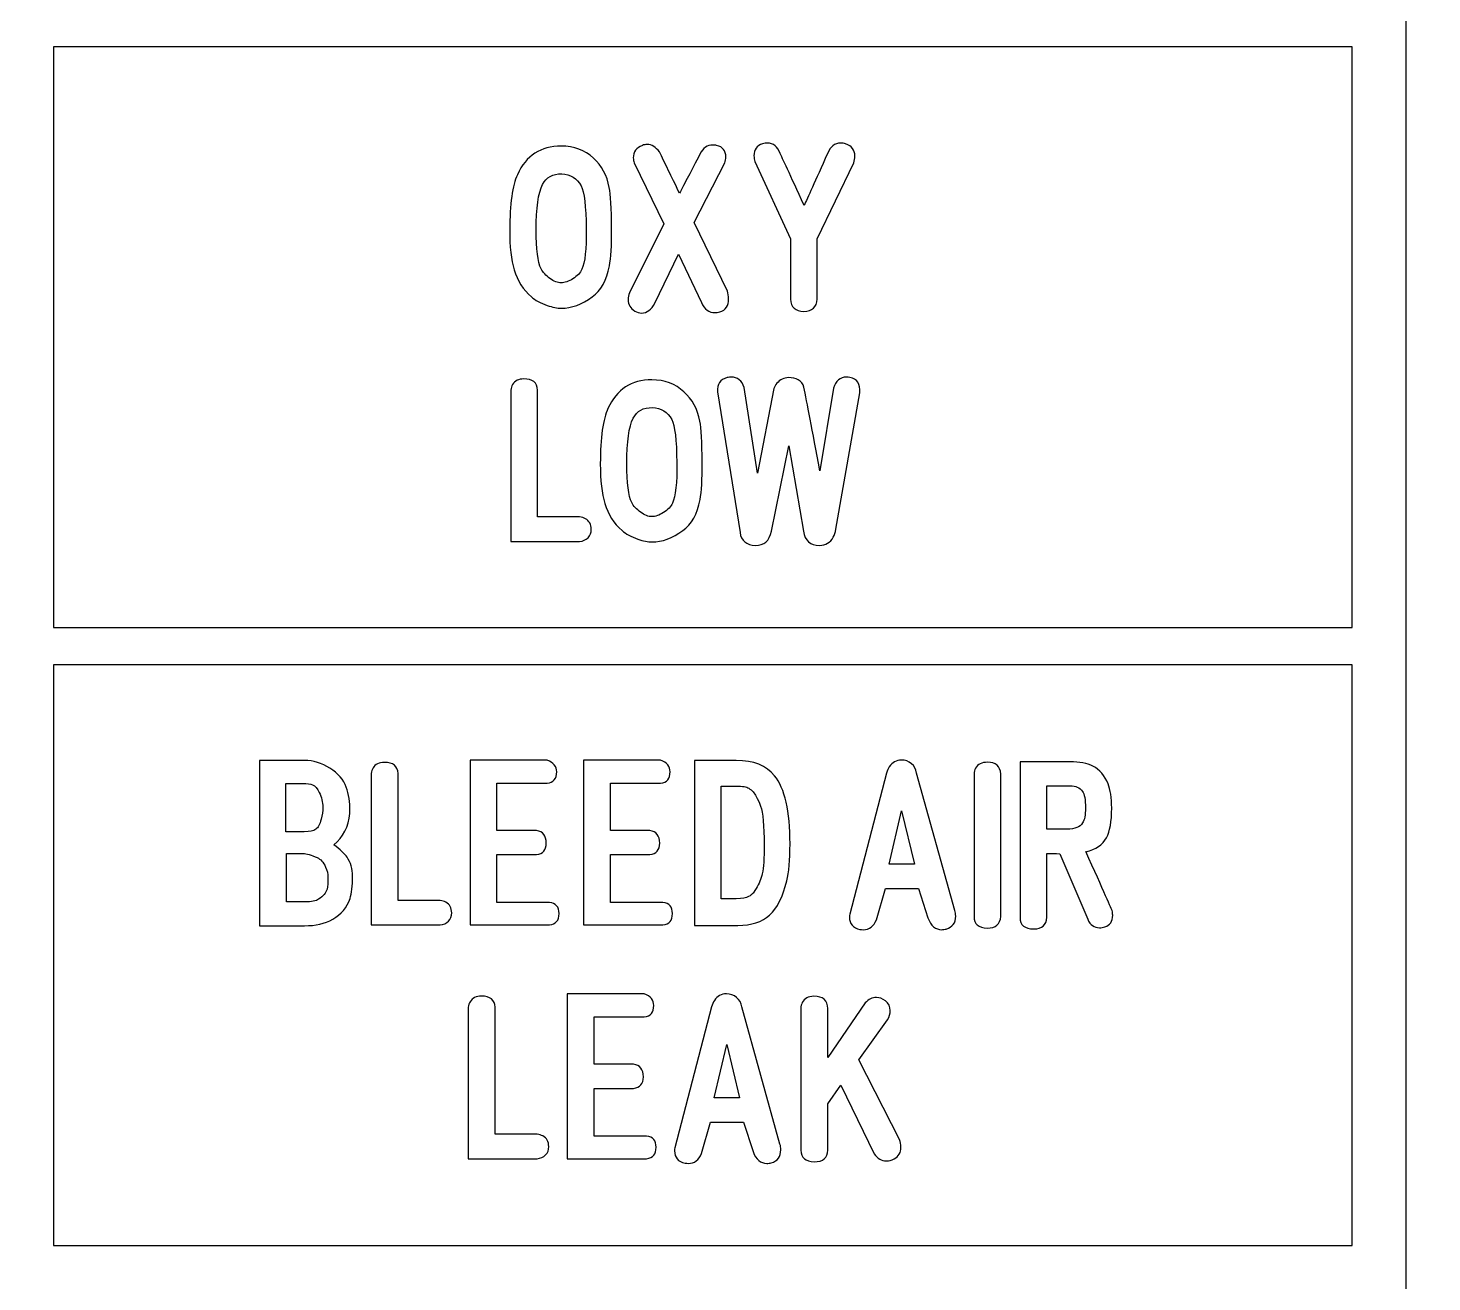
# Model space of a CAD drawing. Extents: x -224 to 225, y -79 to 79.
# Drawn here: x 177.49 to 203.49, y 33.92 to 57.14 of the extents above; entities that cross this region are included whole.
import ezdxf

# ---------------------------------------------------------------- set-up
doc = ezdxf.new("R2010")
doc.units = 0
doc.header["$MEASUREMENT"] = 0
doc.layers.add('PLAN_1', color=7, linetype='CONTINUOUS')

msp = doc.modelspace()

# ---------------------------------------------------------------- linework, layer by layer
at = {"layer": 'PLAN_1', "color": 250}
for points, knots in [([(223.9759, 78.3773), (223.9759, 78.3773), (80.9759, 78.3773), (80.9759, 78.3773), (80.9759, 78.3773), (80.4251, 78.3773), (79.9759, 77.9273), (79.9759, 77.3758), (79.9759, 77.3758), (79.9759, 77.3758), (79.9758, 71.3342), (79.9758, 71.3342), (79.9758, 71.3342), (79.9758, 70.7827), (80.4251, 70.3325), (80.9759, 70.3325), (80.9759, 70.3325), (80.9759, 70.3325), (84.7471, 70.3329), (84.7471, 70.3329), (84.7471, 70.3329), (84.7471, 70.3329), (84.7471, 70.3312), (84.7471, 70.3312), (84.7471, 70.3312), (84.7774, 70.3321), (84.8074, 70.3317), (84.8374, 70.3317), (84.8374, 70.3317), (88.2125, 70.3329), (90.9501, 67.5933), (90.9501, 64.2164), (90.9501, 64.2164), (90.9499, 60.8399), (88.2127, 58.101), (84.8374, 58.101), (84.8374, 58.101), (84.8072, 58.1014), (84.7774, 58.1018), (84.7474, 58.1024), (84.7474, 58.1024), (84.7474, 58.1024), (84.7471, 58.1014), (84.7471, 58.1014), (84.7471, 58.1014), (84.7471, 58.1014), (80.9759, 58.1014), (80.9759, 58.1014), (80.9759, 58.1014), (80.4251, 58.1014), (79.9759, 57.6514), (79.9759, 57.0999), (79.9759, 57.0999), (79.9759, 57.0999), (79.9758, -57.5), (79.9758, -57.5), (79.9758, -57.5), (79.9758, -58.0516), (80.4251, -58.5014), (80.9759, -58.5014), (80.9759, -58.5014), (80.9759, -58.5014), (84.7471, -58.5013), (84.7471, -58.5013), (84.7471, -58.5013), (84.7471, -58.5013), (84.7471, -58.502), (84.7471, -58.502), (84.7471, -58.502), (84.7774, -58.5013), (84.8074, -58.5014), (84.8374, -58.5014), (84.8374, -58.5014), (88.2125, -58.5013), (90.9501, -61.2399), (90.9501, -64.6167), (90.9501, -64.6167), (90.9499, -67.9901), (88.2177, -70.7272), (84.8467, -70.7321), (84.8467, -70.7321), (84.8397, -70.7321), (84.8338, -70.732), (84.8269, -70.7319), (84.8269, -70.7319), (84.8002, -70.7315), (84.7739, -70.7314), (84.7474, -70.7309), (84.7474, -70.7309), (84.7474, -70.7309), (84.7471, -70.7314), (84.7471, -70.7314), (84.7471, -70.7314), (84.7471, -70.7314), (80.9759, -70.7314), (80.9759, -70.7314), (80.9759, -70.7314), (80.4251, -70.7314), (79.9759, -71.181), (79.9759, -71.7325), (79.9759, -71.7325), (79.9759, -71.7325), (79.9758, -77.6209), (79.9758, -77.6209), (79.9758, -77.6209), (79.9758, -77.9033), (80.0791, -78.1466), (80.2822, -78.3424), (80.2822, -78.3424), (80.4854, -78.5379), (80.7318, -78.6325), (81.0136, -78.6218), (81.0136, -78.6218), (81.0136, -78.6218), (224.0136, -78.5346), (224.0136, -78.5346), (224.0136, -78.5346), (224.5508, -78.5142), (224.9758, -78.0725), (224.9758, -77.5342), (224.9758, -77.5342), (224.9758, -77.5342), (224.9758, -71.7378), (224.9758, -71.7378), (224.9758, -71.7378), (224.9758, -71.1866), (224.5266, -70.7368), (223.9758, -70.7368), (223.9758, -70.7368), (223.9758, -70.7368), (220.4778, -70.7365), (220.4778, -70.7365), (220.4778, -70.7365), (220.4778, -70.7365), (220.4778, -70.735), (220.4778, -70.735), (220.4778, -70.735), (220.4481, -70.7357), (220.4179, -70.7368), (220.3879, -70.7368), (220.3879, -70.7368), (217.0127, -70.7365), (214.2753, -67.9983), (214.2753, -64.6215), (214.2753, -64.6215), (214.2753, -61.2481), (217.0057, -58.5128), (220.3752, -58.506), (220.3752, -58.506), (220.381, -58.5058), (220.3857, -58.506), (220.3914, -58.5058), (220.3914, -58.5058), (220.4203, -58.5054), (220.4492, -58.5066), (220.4779, -58.5072), (220.4779, -58.5072), (220.4779, -58.5072), (220.4778, -58.505), (220.4778, -58.505), (220.4778, -58.505), (220.4778, -58.505), (223.9759, -58.505), (223.9759, -58.505), (223.9759, -58.505), (224.5267, -58.505), (224.9758, -58.0556), (224.9758, -57.5041), (224.9758, -57.5041), (224.9758, -57.5041), (224.9758, 57.096), (224.9758, 57.096), (224.9758, 57.096), (224.9758, 57.6478), (224.5266, 58.0971), (223.9758, 58.0971), (223.9758, 58.0971), (223.9758, 58.0971), (220.4778, 58.0973), (220.4778, 58.0973), (220.4778, 58.0973), (220.4778, 58.0973), (220.4778, 58.099), (220.4778, 58.099), (220.4778, 58.099), (220.4481, 58.0981), (220.4179, 58.0971), (220.3879, 58.0971), (220.3879, 58.0971), (217.0127, 58.0973), (214.2753, 60.8356), (214.2753, 64.2126), (214.2753, 64.2126), (214.2753, 67.5856), (217.0053, 70.3207), (220.3743, 70.3279), (220.3743, 70.3279), (220.3808, 70.3282), (220.386, 70.3279), (220.3923, 70.328), (220.3923, 70.328), (220.4209, 70.3288), (220.4495, 70.3274), (220.4779, 70.3268), (220.4779, 70.3268), (220.4779, 70.3268), (220.4778, 70.3291), (220.4778, 70.3291), (220.4778, 70.3291), (220.4778, 70.3291), (223.9759, 70.3291), (223.9759, 70.3291), (223.9759, 70.3291), (224.5267, 70.3291), (224.9758, 70.7785), (224.9758, 71.3299), (224.9758, 71.3299), (224.9758, 71.3299), (224.9758, 77.3759), (224.9758, 77.3759), (224.9758, 77.3759), (224.9758, 77.9276), (224.5265, 78.377), (223.9759, 78.3773)], [0, 0, 0, 0, 0.0175439, 0.0175439, 0.0175439, 0.0175439, 0.0350877, 0.0350877, 0.0350877, 0.0350877, 0.0526316, 0.0526316, 0.0526316, 0.0526316, 0.0701754, 0.0701754, 0.0701754, 0.0701754, 0.0877193, 0.0877193, 0.0877193, 0.0877193, 0.1052632, 0.1052632, 0.1052632, 0.1052632, 0.122807, 0.122807, 0.122807, 0.122807, 0.1403509, 0.1403509, 0.1403509, 0.1403509, 0.1578947, 0.1578947, 0.1578947, 0.1578947, 0.1754386, 0.1754386, 0.1754386, 0.1754386, 0.1929825, 0.1929825, 0.1929825, 0.1929825, 0.2105263, 0.2105263, 0.2105263, 0.2105263, 0.2280702, 0.2280702, 0.2280702, 0.2280702, 0.245614, 0.245614, 0.245614, 0.245614, 0.2631579, 0.2631579, 0.2631579, 0.2631579, 0.2807018, 0.2807018, 0.2807018, 0.2807018, 0.2982456, 0.2982456, 0.2982456, 0.2982456, 0.3157895, 0.3157895, 0.3157895, 0.3157895, 0.3333333, 0.3333333, 0.3333333, 0.3333333, 0.3508772, 0.3508772, 0.3508772, 0.3508772, 0.3684211, 0.3684211, 0.3684211, 0.3684211, 0.3859649, 0.3859649, 0.3859649, 0.3859649, 0.4035088, 0.4035088, 0.4035088, 0.4035088, 0.4210526, 0.4210526, 0.4210526, 0.4210526, 0.4385965, 0.4385965, 0.4385965, 0.4385965, 0.4561404, 0.4561404, 0.4561404, 0.4561404, 0.4736842, 0.4736842, 0.4736842, 0.4736842, 0.4912281, 0.4912281, 0.4912281, 0.4912281, 0.5087719, 0.5087719, 0.5087719, 0.5087719, 0.5263158, 0.5263158, 0.5263158, 0.5263158, 0.5438596, 0.5438596, 0.5438596, 0.5438596, 0.5614035, 0.5614035, 0.5614035, 0.5614035, 0.5789474, 0.5789474, 0.5789474, 0.5789474, 0.5964912, 0.5964912, 0.5964912, 0.5964912, 0.6140351, 0.6140351, 0.6140351, 0.6140351, 0.6315789, 0.6315789, 0.6315789, 0.6315789, 0.6491228, 0.6491228, 0.6491228, 0.6491228, 0.6666667, 0.6666667, 0.6666667, 0.6666667, 0.6842105, 0.6842105, 0.6842105, 0.6842105, 0.7017544, 0.7017544, 0.7017544, 0.7017544, 0.7192982, 0.7192982, 0.7192982, 0.7192982, 0.7368421, 0.7368421, 0.7368421, 0.7368421, 0.754386, 0.754386, 0.754386, 0.754386, 0.7719298, 0.7719298, 0.7719298, 0.7719298, 0.7894737, 0.7894737, 0.7894737, 0.7894737, 0.8070175, 0.8070175, 0.8070175, 0.8070175, 0.8245614, 0.8245614, 0.8245614, 0.8245614, 0.8421053, 0.8421053, 0.8421053, 0.8421053, 0.8596491, 0.8596491, 0.8596491, 0.8596491, 0.877193, 0.877193, 0.877193, 0.877193, 0.8947368, 0.8947368, 0.8947368, 0.8947368, 0.9122807, 0.9122807, 0.9122807, 0.9122807, 0.9298246, 0.9298246, 0.9298246, 0.9298246, 0.9473684, 0.9473684, 0.9473684, 0.9473684, 0.9649123, 0.9649123, 0.9649123, 0.9649123, 1, 1, 1, 1]), ([(101.9357, 69.1187), (101.9357, 69.1187), (203.0161, 69.1187), (203.0161, 69.1187), (203.0161, 69.1187), (203.0161, 69.1187), (203.0161, -69.3472), (203.0161, -69.3472), (203.0161, -69.3472), (203.0161, -69.3472), (101.9357, -69.3472), (101.9357, -69.3472), (101.9357, -69.3472), (101.9357, -69.3472), (101.9357, 69.1187), (101.9357, 69.1187)], [0, 0, 0, 0, 0.2, 0.2, 0.2, 0.2, 0.4, 0.4, 0.4, 0.4, 0.6, 0.6, 0.6, 0.6, 1, 1, 1, 1]), ([(177.956, 56.7942), (177.956, 56.7942), (202.015, 56.7942), (202.015, 56.7942), (202.015, 56.7942), (202.015, 56.7942), (202.015, 46.04), (202.015, 46.04), (202.015, 46.04), (202.015, 46.04), (177.956, 46.04), (177.956, 46.04), (177.956, 46.04), (177.956, 46.04), (177.956, 56.7942), (177.956, 56.7942)], [0, 0, 0, 0, 0.2, 0.2, 0.2, 0.2, 0.4, 0.4, 0.4, 0.4, 0.6, 0.6, 0.6, 0.6, 1, 1, 1, 1]), ([(177.956, 45.3488), (177.956, 45.3488), (202.015, 45.3488), (202.015, 45.3488), (202.015, 45.3488), (202.015, 45.3488), (202.015, 34.5946), (202.015, 34.5946), (202.015, 34.5946), (202.015, 34.5946), (177.956, 34.5946), (177.956, 34.5946), (177.956, 34.5946), (177.956, 34.5946), (177.956, 45.3488), (177.956, 45.3488)], [0, 0, 0, 0, 0.2, 0.2, 0.2, 0.2, 0.4, 0.4, 0.4, 0.4, 0.6, 0.6, 0.6, 0.6, 1, 1, 1, 1])]:
    msp.add_open_spline(points, degree=3, knots=knots, dxfattribs=at)
at = {"layer": 'PLAN_1', "color": 7}
for points, knots in [([(187.9367, 52.1623), (187.7434, 52.0219), (187.5519, 51.9518), (187.3631, 51.9518), (187.3631, 51.9518), (187.2888, 51.9519), (187.2023, 51.9689), (187.1044, 52.0039), (187.1044, 52.0039), (186.9774, 52.0486), (186.8794, 52.1012), (186.8101, 52.1622), (186.8101, 52.1622), (186.6575, 52.2939), (186.5507, 52.4616), (186.4897, 52.665), (186.4897, 52.665), (186.4339, 52.8478), (186.4064, 53.0923), (186.4077, 53.3993), (186.4077, 53.3993), (186.4103, 53.887), (186.4573, 54.2288), (186.5494, 54.4252), (186.5494, 54.4252), (186.7129, 54.7782), (186.9836, 54.9542), (187.3612, 54.9542), (187.3612, 54.9542), (187.5983, 54.9544), (187.7973, 54.8805), (187.9575, 54.7324), (187.9575, 54.7324), (188.1115, 54.5911), (188.2099, 54.4094), (188.2531, 54.1888), (188.2531, 54.1888), (188.278, 54.0612), (188.2919, 53.8048), (188.2944, 53.4215), (188.2944, 53.4215), (188.297, 53.1109), (188.2836, 52.8825), (188.255, 52.7356), (188.255, 52.7356), (188.2055, 52.4712), (188.0992, 52.2805), (187.9367, 52.1623)], [0, 0, 0, 0, 0.0769231, 0.0769231, 0.0769231, 0.0769231, 0.1538462, 0.1538462, 0.1538462, 0.1538462, 0.2307692, 0.2307692, 0.2307692, 0.2307692, 0.3076923, 0.3076923, 0.3076923, 0.3076923, 0.3846154, 0.3846154, 0.3846154, 0.3846154, 0.4615385, 0.4615385, 0.4615385, 0.4615385, 0.5384615, 0.5384615, 0.5384615, 0.5384615, 0.6153846, 0.6153846, 0.6153846, 0.6153846, 0.6923077, 0.6923077, 0.6923077, 0.6923077, 0.7692308, 0.7692308, 0.7692308, 0.7692308, 0.8461538, 0.8461538, 0.8461538, 0.8461538, 1, 1, 1, 1]), ([(189.9581, 52.0562), (189.9581, 52.0562), (189.5372, 52.9544), (189.5372, 52.9544), (189.5372, 52.9544), (189.5372, 52.9544), (189.0961, 52.0435), (189.0961, 52.0435), (189.0961, 52.0435), (189.0306, 51.9233), (188.9491, 51.8629), (188.8519, 51.8629), (188.8519, 51.8629), (188.8114, 51.8629), (188.7692, 51.8756), (188.7254, 51.9003), (188.7254, 51.9003), (188.6421, 51.9487), (188.6008, 52.0179), (188.6008, 52.1083), (188.6008, 52.1083), (188.6008, 52.1533), (188.6103, 52.196), (188.6288, 52.2366), (188.6288, 52.2366), (188.6288, 52.2366), (189.2658, 53.5169), (189.2658, 53.5169), (189.2658, 53.5169), (189.2658, 53.5169), (188.7121, 54.6446), (188.7121, 54.6446), (188.7121, 54.6446), (188.7026, 54.6733), (188.6974, 54.7044), (188.6974, 54.738), (188.6974, 54.738), (188.6975, 54.8461), (188.7533, 54.9223), (188.8652, 54.9676), (188.8652, 54.9676), (188.8951, 54.9786), (188.9243, 54.984), (188.953, 54.984), (188.953, 54.984), (189.0396, 54.984), (189.1157, 54.9382), (189.1799, 54.8461), (189.1799, 54.8461), (189.2773, 54.6534), (189.4011, 54.3992), (189.553, 54.0827), (189.553, 54.0827), (189.6458, 54.2588), (189.7723, 54.5002), (189.9325, 54.8067), (189.9325, 54.8067), (189.9859, 54.9187), (190.066, 54.9745), (190.1728, 54.9745), (190.1728, 54.9745), (190.1953, 54.9745), (190.218, 54.9719), (190.2415, 54.9669), (190.2415, 54.9669), (190.3546, 54.9411), (190.4112, 54.8697), (190.4112, 54.7526), (190.4112, 54.7526), (190.4114, 54.7172), (190.4055, 54.6809), (190.394, 54.6446), (190.394, 54.6446), (190.394, 54.6446), (189.8246, 53.5367), (189.8246, 53.5367), (189.8246, 53.5367), (189.8246, 53.5367), (190.4393, 52.2705), (190.4393, 52.2705), (190.4393, 52.2705), (190.4552, 52.2221), (190.4633, 52.1731), (190.4633, 52.1235), (190.4633, 52.1235), (190.4634, 51.9989), (190.4093, 51.9195), (190.3012, 51.8845), (190.3012, 51.8845), (190.2689, 51.8749), (190.2377, 51.8699), (190.2078, 51.8699), (190.2078, 51.8699), (190.0986, 51.8701), (190.0152, 51.9322), (189.9581, 52.0562)], [0, 0, 0, 0, 0.04, 0.04, 0.04, 0.04, 0.08, 0.08, 0.08, 0.08, 0.12, 0.12, 0.12, 0.12, 0.16, 0.16, 0.16, 0.16, 0.2, 0.2, 0.2, 0.2, 0.24, 0.24, 0.24, 0.24, 0.28, 0.28, 0.28, 0.28, 0.32, 0.32, 0.32, 0.32, 0.36, 0.36, 0.36, 0.36, 0.4, 0.4, 0.4, 0.4, 0.44, 0.44, 0.44, 0.44, 0.48, 0.48, 0.48, 0.48, 0.52, 0.52, 0.52, 0.52, 0.56, 0.56, 0.56, 0.56, 0.6, 0.6, 0.6, 0.6, 0.64, 0.64, 0.64, 0.64, 0.68, 0.68, 0.68, 0.68, 0.72, 0.72, 0.72, 0.72, 0.76, 0.76, 0.76, 0.76, 0.8, 0.8, 0.8, 0.8, 0.84, 0.84, 0.84, 0.84, 0.88, 0.88, 0.88, 0.88, 0.92, 0.92, 0.92, 0.92, 1, 1, 1, 1]), ([(192.104, 53.2373), (192.104, 53.2373), (192.104, 52.1211), (192.104, 52.1211), (192.104, 52.1211), (192.0913, 51.9699), (192.01, 51.8939), (191.858, 51.8939), (191.858, 51.8939), (191.7004, 51.8955), (191.6171, 51.9709), (191.6069, 52.121), (191.6069, 52.121), (191.6069, 52.121), (191.607, 53.2373), (191.607, 53.2373), (191.607, 53.2373), (191.607, 53.2373), (190.9491, 54.6676), (190.9491, 54.6676), (190.9491, 54.6676), (190.9382, 54.702), (190.9325, 54.7373), (190.9325, 54.7736), (190.9325, 54.7736), (190.9327, 54.888), (190.9852, 54.9617), (191.0908, 54.9955), (191.0908, 54.9955), (191.1226, 55.0052), (191.1531, 55.0101), (191.1817, 55.0101), (191.1817, 55.0101), (191.2924, 55.0102), (191.3711, 54.9459), (191.4181, 54.8182), (191.4181, 54.8182), (191.4494, 54.7482), (191.598, 54.4284), (191.8644, 53.8569), (191.8644, 53.8569), (191.9205, 53.983), (192.064, 54.3025), (192.296, 54.8182), (192.296, 54.8182), (192.3469, 54.9459), (192.4282, 55.0101), (192.5401, 55.0101), (192.5401, 55.0101), (192.5688, 55.0102), (192.5992, 55.0051), (192.631, 54.9955), (192.631, 54.9955), (192.7444, 54.9606), (192.8007, 54.8842), (192.8007, 54.7659), (192.8007, 54.7659), (192.8008, 54.7256), (192.7937, 54.6853), (192.7798, 54.6465), (192.7798, 54.6465), (192.7798, 54.6465), (192.104, 53.2373), (192.104, 53.2373)], [0, 0, 0, 0, 0.0588235, 0.0588235, 0.0588235, 0.0588235, 0.1176471, 0.1176471, 0.1176471, 0.1176471, 0.1764706, 0.1764706, 0.1764706, 0.1764706, 0.2352941, 0.2352941, 0.2352941, 0.2352941, 0.2941176, 0.2941176, 0.2941176, 0.2941176, 0.3529412, 0.3529412, 0.3529412, 0.3529412, 0.4117647, 0.4117647, 0.4117647, 0.4117647, 0.4705882, 0.4705882, 0.4705882, 0.4705882, 0.5294118, 0.5294118, 0.5294118, 0.5294118, 0.5882353, 0.5882353, 0.5882353, 0.5882353, 0.6470588, 0.6470588, 0.6470588, 0.6470588, 0.7058824, 0.7058824, 0.7058824, 0.7058824, 0.7647059, 0.7647059, 0.7647059, 0.7647059, 0.8235294, 0.8235294, 0.8235294, 0.8235294, 0.8823529, 0.8823529, 0.8823529, 0.8823529, 1, 1, 1, 1]), ([(187.7301, 54.2182), (187.6545, 54.3611), (187.5348, 54.4349), (187.3707, 54.4398), (187.3707, 54.4398), (187.2042, 54.4452), (187.086, 54.3788), (187.0154, 54.2421), (187.0154, 54.2421), (186.9373, 54.0897), (186.8978, 53.8086), (186.8978, 53.3987), (186.8978, 53.3987), (186.8978, 53.0459), (186.9289, 52.8062), (186.9906, 52.6797), (186.9906, 52.6797), (187.023, 52.617), (187.0771, 52.5577), (187.1521, 52.5029), (187.1521, 52.5029), (187.2272, 52.4484), (187.2964, 52.421), (187.3593, 52.421), (187.3593, 52.421), (187.4269, 52.421), (187.4998, 52.4464), (187.5793, 52.4972), (187.5793, 52.4972), (187.6588, 52.548), (187.714, 52.6066), (187.7452, 52.6726), (187.7452, 52.6726), (187.8031, 52.7955), (187.8297, 53.0452), (187.8246, 53.4229), (187.8246, 53.4229), (187.8204, 53.8418), (187.7884, 54.1067), (187.7301, 54.2182)], [0, 0, 0, 0, 0.0909091, 0.0909091, 0.0909091, 0.0909091, 0.1818182, 0.1818182, 0.1818182, 0.1818182, 0.2727273, 0.2727273, 0.2727273, 0.2727273, 0.3636364, 0.3636364, 0.3636364, 0.3636364, 0.4545455, 0.4545455, 0.4545455, 0.4545455, 0.5454545, 0.5454545, 0.5454545, 0.5454545, 0.6363636, 0.6363636, 0.6363636, 0.6363636, 0.7272727, 0.7272727, 0.7272727, 0.7272727, 0.8181818, 0.8181818, 0.8181818, 0.8181818, 1, 1, 1, 1]), ([(186.4277, 47.6331), (186.4277, 47.6331), (186.4277, 50.4376), (186.4277, 50.4376), (186.4277, 50.4376), (186.4329, 50.4772), (186.4436, 50.5114), (186.4614, 50.5401), (186.4614, 50.5401), (186.5021, 50.6081), (186.572, 50.6424), (186.6699, 50.6424), (186.6699, 50.6424), (186.8327, 50.6437), (186.9171, 50.5757), (186.9248, 50.4376), (186.9248, 50.4376), (186.9248, 50.4376), (186.9248, 48.0859), (186.9248, 48.0859), (186.9248, 48.0859), (186.9248, 48.0859), (187.7037, 48.0859), (187.7037, 48.0859), (187.7037, 48.0859), (187.7444, 48.0807), (187.7798, 48.0704), (187.8096, 48.0539), (187.8096, 48.0539), (187.8803, 48.0146), (187.9164, 47.9483), (187.9177, 47.8569), (187.9177, 47.8569), (187.9204, 47.7946), (187.9005, 47.7431), (187.8586, 47.7029), (187.8586, 47.7029), (187.8174, 47.6626), (187.7658, 47.6394), (187.7035, 47.6331), (187.7035, 47.6331), (187.7035, 47.6331), (186.4277, 47.6331), (186.4277, 47.6331)], [0, 0, 0, 0, 0.0833333, 0.0833333, 0.0833333, 0.0833333, 0.1666667, 0.1666667, 0.1666667, 0.1666667, 0.25, 0.25, 0.25, 0.25, 0.3333333, 0.3333333, 0.3333333, 0.3333333, 0.4166667, 0.4166667, 0.4166667, 0.4166667, 0.5, 0.5, 0.5, 0.5, 0.5833333, 0.5833333, 0.5833333, 0.5833333, 0.6666667, 0.6666667, 0.6666667, 0.6666667, 0.75, 0.75, 0.75, 0.75, 0.8333333, 0.8333333, 0.8333333, 0.8333333, 1, 1, 1, 1]), ([(189.615, 47.8339), (189.422, 47.6935), (189.2304, 47.6235), (189.0416, 47.6235), (189.0416, 47.6235), (188.9673, 47.6236), (188.8808, 47.6406), (188.7829, 47.6756), (188.7829, 47.6756), (188.656, 47.7202), (188.5579, 47.7729), (188.4886, 47.8339), (188.4886, 47.8339), (188.3361, 47.9656), (188.2292, 48.1333), (188.1682, 48.3367), (188.1682, 48.3367), (188.1125, 48.5193), (188.0849, 48.764), (188.0862, 49.0709), (188.0862, 49.0709), (188.0889, 49.5587), (188.1358, 49.9005), (188.2279, 50.0969), (188.2279, 50.0969), (188.3915, 50.4497), (188.6621, 50.6259), (189.0397, 50.6259), (189.0397, 50.6259), (189.2769, 50.6261), (189.4758, 50.5522), (189.636, 50.4041), (189.636, 50.4041), (189.7899, 50.2628), (189.8884, 50.0811), (189.9316, 49.8605), (189.9316, 49.8605), (189.9565, 49.7329), (189.9704, 49.4765), (189.9729, 49.0932), (189.9729, 49.0932), (189.9754, 48.7826), (189.9621, 48.5542), (189.9335, 48.4073), (189.9335, 48.4073), (189.8839, 48.143), (189.7777, 47.9521), (189.615, 47.8339)], [0, 0, 0, 0, 0.0769231, 0.0769231, 0.0769231, 0.0769231, 0.1538462, 0.1538462, 0.1538462, 0.1538462, 0.2307692, 0.2307692, 0.2307692, 0.2307692, 0.3076923, 0.3076923, 0.3076923, 0.3076923, 0.3846154, 0.3846154, 0.3846154, 0.3846154, 0.4615385, 0.4615385, 0.4615385, 0.4615385, 0.5384615, 0.5384615, 0.5384615, 0.5384615, 0.6153846, 0.6153846, 0.6153846, 0.6153846, 0.6923077, 0.6923077, 0.6923077, 0.6923077, 0.7692308, 0.7692308, 0.7692308, 0.7692308, 0.8461538, 0.8461538, 0.8461538, 0.8461538, 1, 1, 1, 1]), ([(192.4509, 47.8587), (192.4426, 47.8017), (192.426, 47.7525), (192.4025, 47.7112), (192.4025, 47.7112), (192.3479, 47.6121), (192.2626, 47.5618), (192.1463, 47.5606), (192.1463, 47.5606), (191.9741, 47.5582), (191.8748, 47.6465), (191.8488, 47.825), (191.8488, 47.825), (191.8488, 47.825), (191.5774, 49.4049), (191.5774, 49.4049), (191.5774, 49.4049), (191.5774, 49.4049), (191.2589, 47.8253), (191.2589, 47.8253), (191.2589, 47.8253), (191.2164, 47.6427), (191.1171, 47.5543), (190.9607, 47.5606), (190.9607, 47.5606), (190.7924, 47.5671), (190.6963, 47.6465), (190.674, 47.7989), (190.674, 47.7989), (190.674, 47.7989), (190.2552, 50.4042), (190.2552, 50.4042), (190.2552, 50.4042), (190.2439, 50.5485), (190.3047, 50.636), (190.4382, 50.6666), (190.4382, 50.6666), (190.4643, 50.6731), (190.4891, 50.6761), (190.5126, 50.6761), (190.5126, 50.6761), (190.6302, 50.6763), (190.7084, 50.6126), (190.7484, 50.4847), (190.7484, 50.4847), (190.7484, 50.4847), (190.9983, 48.8945), (190.9983, 48.8945), (190.9983, 48.8945), (190.9983, 48.8945), (191.2984, 50.4639), (191.2984, 50.4639), (191.2984, 50.4639), (191.3131, 50.502), (191.332, 50.5349), (191.3561, 50.5622), (191.3561, 50.5622), (191.4129, 50.6291), (191.4871, 50.6641), (191.5773, 50.6666), (191.5773, 50.6666), (191.6423, 50.6691), (191.6994, 50.6557), (191.7509, 50.6272), (191.7509, 50.6272), (191.8102, 50.5954), (191.8456, 50.5489), (191.857, 50.4899), (191.857, 50.4899), (191.9118, 50.2179), (192.0102, 49.7009), (192.1533, 48.94), (192.1533, 48.94), (192.1533, 48.94), (192.4076, 50.4714), (192.4076, 50.4714), (192.4076, 50.4714), (192.4452, 50.6081), (192.5252, 50.6761), (192.6478, 50.6761), (192.6478, 50.6761), (192.6682, 50.6763), (192.6885, 50.6741), (192.7095, 50.6703), (192.7095, 50.6703), (192.8436, 50.6471), (192.9047, 50.5515), (192.8919, 50.3855), (192.8919, 50.3855), (192.8919, 50.3855), (192.4509, 47.8587), (192.4509, 47.8587)], [0, 0, 0, 0, 0.0416667, 0.0416667, 0.0416667, 0.0416667, 0.0833333, 0.0833333, 0.0833333, 0.0833333, 0.125, 0.125, 0.125, 0.125, 0.1666667, 0.1666667, 0.1666667, 0.1666667, 0.2083333, 0.2083333, 0.2083333, 0.2083333, 0.25, 0.25, 0.25, 0.25, 0.2916667, 0.2916667, 0.2916667, 0.2916667, 0.3333333, 0.3333333, 0.3333333, 0.3333333, 0.375, 0.375, 0.375, 0.375, 0.4166667, 0.4166667, 0.4166667, 0.4166667, 0.4583333, 0.4583333, 0.4583333, 0.4583333, 0.5, 0.5, 0.5, 0.5, 0.5416667, 0.5416667, 0.5416667, 0.5416667, 0.5833333, 0.5833333, 0.5833333, 0.5833333, 0.625, 0.625, 0.625, 0.625, 0.6666667, 0.6666667, 0.6666667, 0.6666667, 0.7083333, 0.7083333, 0.7083333, 0.7083333, 0.75, 0.75, 0.75, 0.75, 0.7916667, 0.7916667, 0.7916667, 0.7916667, 0.8333333, 0.8333333, 0.8333333, 0.8333333, 0.875, 0.875, 0.875, 0.875, 0.9166667, 0.9166667, 0.9166667, 0.9166667, 1, 1, 1, 1]), ([(189.4085, 49.8899), (189.3329, 50.0328), (189.2133, 50.1066), (189.0492, 50.1115), (189.0492, 50.1115), (188.8828, 50.1169), (188.7645, 50.0505), (188.6939, 49.9138), (188.6939, 49.9138), (188.6157, 49.7614), (188.5763, 49.4803), (188.5763, 49.0703), (188.5763, 49.0703), (188.5764, 48.7176), (188.6074, 48.4779), (188.6691, 48.3514), (188.6691, 48.3514), (188.7016, 48.2887), (188.7556, 48.2294), (188.8306, 48.1746), (188.8306, 48.1746), (188.9056, 48.1201), (188.9749, 48.0927), (189.0378, 48.0927), (189.0378, 48.0927), (189.1052, 48.0928), (189.1783, 48.1181), (189.2578, 48.169), (189.2578, 48.169), (189.3372, 48.2198), (189.3925, 48.2783), (189.4237, 48.3443), (189.4237, 48.3443), (189.4817, 48.4672), (189.5082, 48.7169), (189.5031, 49.0945), (189.5031, 49.0945), (189.4988, 49.5135), (189.4669, 49.7784), (189.4085, 49.8899)], [0, 0, 0, 0, 0.0909091, 0.0909091, 0.0909091, 0.0909091, 0.1818182, 0.1818182, 0.1818182, 0.1818182, 0.2727273, 0.2727273, 0.2727273, 0.2727273, 0.3636364, 0.3636364, 0.3636364, 0.3636364, 0.4545455, 0.4545455, 0.4545455, 0.4545455, 0.5454545, 0.5454545, 0.5454545, 0.5454545, 0.6363636, 0.6363636, 0.6363636, 0.6363636, 0.7272727, 0.7272727, 0.7272727, 0.7272727, 0.8181818, 0.8181818, 0.8181818, 0.8181818, 1, 1, 1, 1]), ([(183.45, 41.0211), (183.394, 40.8545), (183.2878, 40.7273), (183.1314, 40.6389), (183.1314, 40.6389), (182.986, 40.5568), (182.8104, 40.5163), (182.6044, 40.5163), (182.6044, 40.5163), (182.6044, 40.5163), (181.7738, 40.5164), (181.7738, 40.5164), (181.7738, 40.5164), (181.7738, 40.5164), (181.7738, 43.5765), (181.7738, 43.5765), (181.7738, 43.5765), (181.7738, 43.5765), (182.6044, 43.5765), (182.6044, 43.5765), (182.6044, 43.5765), (182.7697, 43.5765), (182.9274, 43.5287), (183.078, 43.4339), (183.078, 43.4339), (183.2293, 43.3387), (183.3291, 43.2224), (183.3793, 43.0843), (183.3793, 43.0843), (183.4252, 42.9529), (183.448, 42.8065), (183.448, 42.6451), (183.448, 42.6451), (183.4482, 42.6268), (183.4474, 42.6101), (183.4461, 42.5967), (183.4461, 42.5967), (183.4226, 42.3483), (183.3234, 42.155), (183.148, 42.0177), (183.148, 42.0177), (183.2676, 41.9258), (183.3495, 41.848), (183.394, 41.7844), (183.394, 41.7844), (183.4635, 41.6877), (183.4982, 41.5696), (183.4982, 41.4309), (183.4982, 41.4309), (183.4982, 41.2518), (183.4823, 41.115), (183.45, 41.0211)], [0, 0, 0, 0, 0.0714286, 0.0714286, 0.0714286, 0.0714286, 0.1428571, 0.1428571, 0.1428571, 0.1428571, 0.2142857, 0.2142857, 0.2142857, 0.2142857, 0.2857143, 0.2857143, 0.2857143, 0.2857143, 0.3571429, 0.3571429, 0.3571429, 0.3571429, 0.4285714, 0.4285714, 0.4285714, 0.4285714, 0.5, 0.5, 0.5, 0.5, 0.5714286, 0.5714286, 0.5714286, 0.5714286, 0.6428571, 0.6428571, 0.6428571, 0.6428571, 0.7142857, 0.7142857, 0.7142857, 0.7142857, 0.7857143, 0.7857143, 0.7857143, 0.7857143, 0.8571429, 0.8571429, 0.8571429, 0.8571429, 1, 1, 1, 1]), ([(183.8429, 40.5314), (183.8429, 40.5314), (183.8429, 43.3363), (183.8429, 43.3363), (183.8429, 43.3363), (183.848, 43.3756), (183.8587, 43.4099), (183.8765, 43.4385), (183.8765, 43.4385), (183.9171, 43.5064), (183.9871, 43.5407), (184.085, 43.5407), (184.085, 43.5407), (184.2477, 43.5421), (184.3322, 43.4741), (184.3399, 43.3361), (184.3399, 43.3361), (184.3399, 43.3361), (184.34, 40.9842), (184.34, 40.9842), (184.34, 40.9842), (184.34, 40.9842), (185.1186, 40.9842), (185.1186, 40.9842), (185.1186, 40.9842), (185.1593, 40.979), (185.1949, 40.9688), (185.2247, 40.9523), (185.2247, 40.9523), (185.2954, 40.9129), (185.3315, 40.8467), (185.3328, 40.7552), (185.3328, 40.7552), (185.3355, 40.693), (185.3156, 40.6415), (185.2737, 40.6014), (185.2737, 40.6014), (185.2325, 40.5609), (185.1809, 40.5379), (185.1186, 40.5314), (185.1186, 40.5314), (185.1186, 40.5314), (183.8429, 40.5314), (183.8429, 40.5314)], [0, 0, 0, 0, 0.0833333, 0.0833333, 0.0833333, 0.0833333, 0.1666667, 0.1666667, 0.1666667, 0.1666667, 0.25, 0.25, 0.25, 0.25, 0.3333333, 0.3333333, 0.3333333, 0.3333333, 0.4166667, 0.4166667, 0.4166667, 0.4166667, 0.5, 0.5, 0.5, 0.5, 0.5833333, 0.5833333, 0.5833333, 0.5833333, 0.6666667, 0.6666667, 0.6666667, 0.6666667, 0.75, 0.75, 0.75, 0.75, 0.8333333, 0.8333333, 0.8333333, 0.8333333, 1, 1, 1, 1]), ([(185.6749, 40.5314), (185.6749, 40.5314), (185.6749, 43.5841), (185.6749, 43.5841), (185.6749, 43.5841), (185.6749, 43.5841), (187.1014, 43.5841), (187.1014, 43.5841), (187.1014, 43.5841), (187.2195, 43.5396), (187.278, 43.467), (187.278, 43.3678), (187.278, 43.3678), (187.278, 43.2414), (187.2195, 43.1701), (187.1013, 43.1555), (187.1013, 43.1555), (187.1013, 43.1555), (186.1719, 43.1556), (186.1719, 43.1556), (186.1719, 43.1556), (186.1719, 43.1556), (186.1719, 42.2804), (186.1719, 42.2804), (186.1719, 42.2804), (186.1719, 42.2804), (186.9044, 42.2804), (186.9044, 42.2804), (186.9044, 42.2804), (187.0244, 42.263), (187.0848, 42.1848), (187.0848, 42.0457), (187.0848, 42.0457), (187.085, 41.918), (187.0244, 41.8467), (186.9042, 41.8334), (186.9042, 41.8334), (186.9042, 41.8334), (186.1719, 41.8335), (186.1719, 41.8335), (186.1719, 41.8335), (186.1719, 41.8335), (186.1719, 40.9487), (186.1719, 40.9487), (186.1719, 40.9487), (186.1719, 40.9487), (187.1441, 40.9487), (187.1441, 40.9487), (187.1441, 40.9487), (187.2622, 40.9371), (187.3212, 40.8683), (187.3212, 40.7419), (187.3212, 40.7419), (187.3213, 40.6143), (187.2621, 40.5441), (187.1445, 40.5314), (187.1445, 40.5314), (187.1445, 40.5314), (185.6749, 40.5314), (185.6749, 40.5314)], [0, 0, 0, 0, 0.0625, 0.0625, 0.0625, 0.0625, 0.125, 0.125, 0.125, 0.125, 0.1875, 0.1875, 0.1875, 0.1875, 0.25, 0.25, 0.25, 0.25, 0.3125, 0.3125, 0.3125, 0.3125, 0.375, 0.375, 0.375, 0.375, 0.4375, 0.4375, 0.4375, 0.4375, 0.5, 0.5, 0.5, 0.5, 0.5625, 0.5625, 0.5625, 0.5625, 0.625, 0.625, 0.625, 0.625, 0.6875, 0.6875, 0.6875, 0.6875, 0.75, 0.75, 0.75, 0.75, 0.8125, 0.8125, 0.8125, 0.8125, 0.875, 0.875, 0.875, 0.875, 1, 1, 1, 1]), ([(187.7757, 40.5314), (187.7757, 40.5314), (187.7757, 43.5841), (187.7757, 43.5841), (187.7757, 43.5841), (187.7757, 43.5841), (189.2023, 43.5841), (189.2023, 43.5841), (189.2023, 43.5841), (189.3206, 43.5396), (189.3789, 43.467), (189.3789, 43.3678), (189.3789, 43.3678), (189.3789, 43.2414), (189.3204, 43.1701), (189.2022, 43.1555), (189.2022, 43.1555), (189.2022, 43.1555), (188.273, 43.1556), (188.273, 43.1556), (188.273, 43.1556), (188.273, 43.1556), (188.273, 42.2804), (188.273, 42.2804), (188.273, 42.2804), (188.273, 42.2804), (189.0052, 42.2804), (189.0052, 42.2804), (189.0052, 42.2804), (189.1253, 42.263), (189.1857, 42.1848), (189.1857, 42.0457), (189.1857, 42.0457), (189.1858, 41.918), (189.1253, 41.8467), (189.0051, 41.8334), (189.0051, 41.8334), (189.0051, 41.8334), (188.273, 41.8335), (188.273, 41.8335), (188.273, 41.8335), (188.273, 41.8335), (188.273, 40.9487), (188.273, 40.9487), (188.273, 40.9487), (188.273, 40.9487), (189.2449, 40.9487), (189.2449, 40.9487), (189.2449, 40.9487), (189.363, 40.9371), (189.4221, 40.8683), (189.4221, 40.7419), (189.4221, 40.7419), (189.4222, 40.6143), (189.363, 40.5441), (189.2454, 40.5314), (189.2454, 40.5314), (189.2454, 40.5314), (187.7757, 40.5314), (187.7757, 40.5314)], [0, 0, 0, 0, 0.0625, 0.0625, 0.0625, 0.0625, 0.125, 0.125, 0.125, 0.125, 0.1875, 0.1875, 0.1875, 0.1875, 0.25, 0.25, 0.25, 0.25, 0.3125, 0.3125, 0.3125, 0.3125, 0.375, 0.375, 0.375, 0.375, 0.4375, 0.4375, 0.4375, 0.4375, 0.5, 0.5, 0.5, 0.5, 0.5625, 0.5625, 0.5625, 0.5625, 0.625, 0.625, 0.625, 0.625, 0.6875, 0.6875, 0.6875, 0.6875, 0.75, 0.75, 0.75, 0.75, 0.8125, 0.8125, 0.8125, 0.8125, 0.875, 0.875, 0.875, 0.875, 1, 1, 1, 1]), ([(191.5423, 41.3491), (191.469, 41.0547), (191.3622, 40.8429), (191.2217, 40.7146), (191.2217, 40.7146), (191.0821, 40.5863), (190.8855, 40.5219), (190.6337, 40.5219), (190.6337, 40.5219), (190.6337, 40.5219), (189.8291, 40.5219), (189.8291, 40.5219), (189.8291, 40.5219), (189.8291, 40.5219), (189.8291, 43.5765), (189.8291, 43.5765), (189.8291, 43.5765), (189.8291, 43.5765), (190.604, 43.5765), (190.604, 43.5765), (190.604, 43.5765), (190.9243, 43.5765), (191.1607, 43.4829), (191.3133, 43.2954), (191.3133, 43.2954), (191.5048, 43.0604), (191.6, 42.6388), (191.6, 42.0305), (191.6, 42.0305), (191.6, 41.7325), (191.5809, 41.5053), (191.5423, 41.3491)], [0, 0, 0, 0, 0.1111111, 0.1111111, 0.1111111, 0.1111111, 0.2222222, 0.2222222, 0.2222222, 0.2222222, 0.3333333, 0.3333333, 0.3333333, 0.3333333, 0.4444444, 0.4444444, 0.4444444, 0.4444444, 0.5555556, 0.5555556, 0.5555556, 0.5555556, 0.6666667, 0.6666667, 0.6666667, 0.6666667, 0.7777778, 0.7777778, 0.7777778, 0.7777778, 1, 1, 1, 1]), ([(194.1549, 40.6625), (194.1549, 40.6625), (193.9801, 41.2053), (193.9801, 41.2053), (193.9801, 41.2053), (193.9801, 41.2053), (193.3673, 41.2053), (193.3673, 41.2053), (193.3673, 41.2053), (193.3673, 41.2053), (193.1994, 40.6262), (193.1994, 40.6262), (193.1994, 40.6262), (193.1512, 40.5048), (193.0697, 40.4437), (192.9553, 40.4437), (192.9553, 40.4437), (192.9371, 40.4437), (192.9171, 40.4456), (192.8962, 40.4494), (192.8962, 40.4494), (192.766, 40.4758), (192.7004, 40.5519), (192.7004, 40.6784), (192.7004, 40.6784), (192.7005, 40.6982), (192.7023, 40.7159), (192.7061, 40.7304), (192.7061, 40.7304), (192.7061, 40.7304), (193.3877, 43.3437), (193.3877, 43.3437), (193.3877, 43.3437), (193.4004, 43.3895), (193.4174, 43.4289), (193.4397, 43.4607), (193.4397, 43.4607), (193.4931, 43.5407), (193.5675, 43.5814), (193.6634, 43.5841), (193.6634, 43.5841), (193.7354, 43.5853), (193.7976, 43.5631), (193.8503, 43.5179), (193.8503, 43.5179), (193.9033, 43.473), (193.9349, 43.4149), (193.9463, 43.3437), (193.9463, 43.3437), (193.9463, 43.3437), (194.654, 40.7992), (194.654, 40.7992), (194.654, 40.7992), (194.6641, 40.7668), (194.6691, 40.7329), (194.6691, 40.6967), (194.6691, 40.6967), (194.6692, 40.5689), (194.61, 40.4883), (194.4917, 40.4552), (194.4917, 40.4552), (194.4645, 40.4475), (194.4377, 40.4437), (194.4116, 40.4437), (194.4116, 40.4437), (194.294, 40.4437), (194.2082, 40.5169), (194.1549, 40.6625)], [0, 0, 0, 0, 0.0555556, 0.0555556, 0.0555556, 0.0555556, 0.1111111, 0.1111111, 0.1111111, 0.1111111, 0.1666667, 0.1666667, 0.1666667, 0.1666667, 0.2222222, 0.2222222, 0.2222222, 0.2222222, 0.2777778, 0.2777778, 0.2777778, 0.2777778, 0.3333333, 0.3333333, 0.3333333, 0.3333333, 0.3888889, 0.3888889, 0.3888889, 0.3888889, 0.4444444, 0.4444444, 0.4444444, 0.4444444, 0.5, 0.5, 0.5, 0.5, 0.5555556, 0.5555556, 0.5555556, 0.5555556, 0.6111111, 0.6111111, 0.6111111, 0.6111111, 0.6666667, 0.6666667, 0.6666667, 0.6666667, 0.7222222, 0.7222222, 0.7222222, 0.7222222, 0.7777778, 0.7777778, 0.7777778, 0.7777778, 0.8333333, 0.8333333, 0.8333333, 0.8333333, 0.8888889, 0.8888889, 0.8888889, 0.8888889, 1, 1, 1, 1]), ([(195.0094, 40.6899), (195.0094, 40.6899), (195.0094, 43.3266), (195.0094, 43.3266), (195.0094, 43.3266), (195.0106, 43.3691), (195.02, 43.4047), (195.0371, 43.4347), (195.0371, 43.4347), (195.0766, 43.5064), (195.1509, 43.5433), (195.2584, 43.5446), (195.2584, 43.5446), (195.4116, 43.546), (195.4936, 43.4735), (195.5063, 43.3266), (195.5063, 43.3266), (195.5063, 43.3266), (195.5064, 40.6899), (195.5064, 40.6899), (195.5064, 40.6899), (195.4892, 40.5418), (195.4065, 40.4698), (195.2584, 40.4736), (195.2584, 40.4736), (195.0899, 40.4776), (195.0066, 40.5492), (195.0094, 40.6899)], [0, 0, 0, 0, 0.125, 0.125, 0.125, 0.125, 0.25, 0.25, 0.25, 0.25, 0.375, 0.375, 0.375, 0.375, 0.5, 0.5, 0.5, 0.5, 0.625, 0.625, 0.625, 0.625, 0.75, 0.75, 0.75, 0.75, 1, 1, 1, 1]), ([(197.114, 40.6359), (197.114, 40.6359), (196.5979, 41.8499), (196.5979, 41.8499), (196.5979, 41.8499), (196.5151, 41.8536), (196.4356, 41.8544), (196.3593, 41.8517), (196.3593, 41.8517), (196.3593, 41.8517), (196.3593, 40.6734), (196.3593, 40.6734), (196.3593, 40.6734), (196.346, 40.5291), (196.2659, 40.457), (196.119, 40.457), (196.119, 40.457), (195.9456, 40.457), (195.8597, 40.529), (195.8622, 40.6733), (195.8622, 40.6733), (195.8622, 40.6733), (195.8622, 43.5523), (195.8622, 43.5523), (195.8622, 43.5523), (195.8622, 43.5523), (196.784, 43.5523), (196.784, 43.5523), (196.784, 43.5523), (196.9628, 43.5523), (197.1056, 43.5249), (197.2124, 43.4702), (197.2124, 43.4702), (197.3352, 43.4066), (197.4285, 43.2986), (197.4921, 43.1441), (197.4921, 43.1441), (197.5367, 43.0362), (197.5588, 42.8866), (197.5588, 42.6953), (197.5588, 42.6953), (197.5589, 42.4477), (197.5264, 42.2643), (197.4622, 42.1461), (197.4622, 42.1461), (197.3912, 42.0159), (197.2639, 41.9286), (197.0802, 41.8855), (197.0802, 41.8855), (197.0802, 41.8855), (197.0785, 41.8911), (197.0785, 41.8911), (197.0785, 41.8911), (197.4065, 41.1647), (197.569, 40.7998), (197.5665, 40.7959), (197.5665, 40.7959), (197.5736, 40.7686), (197.5773, 40.7407), (197.5773, 40.712), (197.5773, 40.712), (197.5773, 40.599), (197.529, 40.5271), (197.4323, 40.4958), (197.4323, 40.4958), (197.3976, 40.4853), (197.365, 40.4794), (197.3338, 40.4794), (197.3338, 40.4794), (197.2323, 40.4794), (197.159, 40.5314), (197.114, 40.6359)], [0, 0, 0, 0, 0.0526316, 0.0526316, 0.0526316, 0.0526316, 0.1052632, 0.1052632, 0.1052632, 0.1052632, 0.1578947, 0.1578947, 0.1578947, 0.1578947, 0.2105263, 0.2105263, 0.2105263, 0.2105263, 0.2631579, 0.2631579, 0.2631579, 0.2631579, 0.3157895, 0.3157895, 0.3157895, 0.3157895, 0.3684211, 0.3684211, 0.3684211, 0.3684211, 0.4210526, 0.4210526, 0.4210526, 0.4210526, 0.4736842, 0.4736842, 0.4736842, 0.4736842, 0.5263158, 0.5263158, 0.5263158, 0.5263158, 0.5789474, 0.5789474, 0.5789474, 0.5789474, 0.6315789, 0.6315789, 0.6315789, 0.6315789, 0.6842105, 0.6842105, 0.6842105, 0.6842105, 0.7368421, 0.7368421, 0.7368421, 0.7368421, 0.7894737, 0.7894737, 0.7894737, 0.7894737, 0.8421053, 0.8421053, 0.8421053, 0.8421053, 0.8947368, 0.8947368, 0.8947368, 0.8947368, 1, 1, 1, 1]), ([(182.8799, 42.986), (182.8467, 43.0573), (182.8047, 43.1035), (182.7551, 43.1257), (182.7551, 43.1257), (182.7171, 43.1429), (182.6547, 43.1518), (182.5688, 43.1518), (182.5688, 43.1518), (182.5688, 43.1518), (182.2582, 43.1519), (182.2582, 43.1519), (182.2582, 43.1519), (182.2582, 43.1519), (182.2582, 42.258), (182.2582, 42.258), (182.2582, 42.258), (182.2582, 42.258), (182.6027, 42.258), (182.6027, 42.258), (182.6027, 42.258), (182.7031, 42.258), (182.7742, 42.2726), (182.8155, 42.3024), (182.8155, 42.3024), (182.8574, 42.3325), (182.8905, 42.3947), (182.9153, 42.4888), (182.9153, 42.4888), (182.935, 42.5645), (182.9452, 42.6401), (182.9452, 42.7164), (182.9452, 42.7164), (182.9454, 42.8053), (182.9236, 42.8955), (182.8799, 42.986)], [0, 0, 0, 0, 0.1, 0.1, 0.1, 0.1, 0.2, 0.2, 0.2, 0.2, 0.3, 0.3, 0.3, 0.3, 0.4, 0.4, 0.4, 0.4, 0.5, 0.5, 0.5, 0.5, 0.6, 0.6, 0.6, 0.6, 0.7, 0.7, 0.7, 0.7, 0.8, 0.8, 0.8, 0.8, 1, 1, 1, 1]), ([(191.0547, 42.7329), (191.0273, 42.8047), (191.0005, 42.8645), (190.9745, 42.9114), (190.9745, 42.9114), (190.941, 42.9724), (190.895, 43.0234), (190.8365, 43.0641), (190.8365, 43.0641), (190.8005, 43.0902), (190.7208, 43.1035), (190.5981, 43.1035), (190.5981, 43.1035), (190.5981, 43.1035), (190.3262, 43.1036), (190.3262, 43.1036), (190.3262, 43.1036), (190.3262, 43.1036), (190.3262, 41.0172), (190.3262, 41.0172), (190.3262, 41.0172), (190.3262, 41.0172), (190.6052, 41.0172), (190.6052, 41.0172), (190.6052, 41.0172), (190.7172, 41.0172), (190.7926, 41.0298), (190.8327, 41.0552), (190.8327, 41.0552), (190.8721, 41.0807), (190.8969, 41.0998), (190.9071, 41.1119), (190.9071, 41.1119), (190.916, 41.1209), (190.9369, 41.1513), (190.9706, 41.2033), (190.9706, 41.2033), (191.0281, 41.2957), (191.066, 41.3871), (191.0857, 41.4792), (191.0857, 41.4792), (191.1093, 41.5926), (191.1213, 41.7686), (191.1213, 42.0082), (191.1213, 42.0082), (191.1214, 42.3717), (191.099, 42.6134), (191.0547, 42.7329)], [0, 0, 0, 0, 0.0769231, 0.0769231, 0.0769231, 0.0769231, 0.1538462, 0.1538462, 0.1538462, 0.1538462, 0.2307692, 0.2307692, 0.2307692, 0.2307692, 0.3076923, 0.3076923, 0.3076923, 0.3076923, 0.3846154, 0.3846154, 0.3846154, 0.3846154, 0.4615385, 0.4615385, 0.4615385, 0.4615385, 0.5384615, 0.5384615, 0.5384615, 0.5384615, 0.6153846, 0.6153846, 0.6153846, 0.6153846, 0.6923077, 0.6923077, 0.6923077, 0.6923077, 0.7692308, 0.7692308, 0.7692308, 0.7692308, 0.8461538, 0.8461538, 0.8461538, 0.8461538, 1, 1, 1, 1]), ([(197.0185, 43.0032), (196.964, 43.0737), (196.8888, 43.1091), (196.7935, 43.1091), (196.7935, 43.1091), (196.7935, 43.1091), (196.3593, 43.1091), (196.3593, 43.1091), (196.3593, 43.1091), (196.3593, 43.1091), (196.3593, 42.3046), (196.3593, 42.3046), (196.3593, 42.3046), (196.3593, 42.3046), (196.7318, 42.3046), (196.7318, 42.3046), (196.7318, 42.3046), (196.8769, 42.3046), (196.9734, 42.3432), (197.0204, 42.4201), (197.0204, 42.4201), (197.0554, 42.4762), (197.0725, 42.5676), (197.0725, 42.6953), (197.0725, 42.6953), (197.0725, 42.8525), (197.0547, 42.9547), (197.0185, 43.0032)], [0, 0, 0, 0, 0.125, 0.125, 0.125, 0.125, 0.25, 0.25, 0.25, 0.25, 0.375, 0.375, 0.375, 0.375, 0.5, 0.5, 0.5, 0.5, 0.625, 0.625, 0.625, 0.625, 0.75, 0.75, 0.75, 0.75, 1, 1, 1, 1]), ([(193.6673, 42.6464), (193.6673, 42.6464), (193.4359, 41.6581), (193.4359, 41.6581), (193.4359, 41.6581), (193.4359, 41.6581), (193.9039, 41.6581), (193.9039, 41.6581), (193.9039, 41.6581), (193.9039, 41.6581), (193.6673, 42.6464), (193.6673, 42.6464)], [0, 0, 0, 0, 0.25, 0.25, 0.25, 0.25, 0.5, 0.5, 0.5, 0.5, 1, 1, 1, 1]), ([(182.9973, 41.6038), (182.9549, 41.6936), (182.9032, 41.7513), (182.8428, 41.7774), (182.8428, 41.7774), (182.731, 41.8282), (182.6439, 41.8536), (182.5816, 41.8536), (182.5816, 41.8536), (182.5816, 41.8536), (182.2709, 41.8536), (182.2709, 41.8536), (182.2709, 41.8536), (182.2709, 41.8536), (182.2709, 40.9594), (182.2709, 40.9594), (182.2709, 40.9594), (182.2709, 40.9594), (182.6154, 40.9594), (182.6154, 40.9594), (182.6154, 40.9594), (182.7368, 40.9594), (182.8212, 40.9752), (182.8689, 41.0075), (182.8689, 41.0075), (182.9543, 41.066), (183.0056, 41.1283), (183.0234, 41.1938), (183.0234, 41.1938), (183.0354, 41.2428), (183.0418, 41.3134), (183.0418, 41.4069), (183.0418, 41.4069), (183.0418, 41.4761), (183.0272, 41.5422), (182.9973, 41.6038)], [0, 0, 0, 0, 0.1, 0.1, 0.1, 0.1, 0.2, 0.2, 0.2, 0.2, 0.3, 0.3, 0.3, 0.3, 0.4, 0.4, 0.4, 0.4, 0.5, 0.5, 0.5, 0.5, 0.6, 0.6, 0.6, 0.6, 0.7, 0.7, 0.7, 0.7, 0.8, 0.8, 0.8, 0.8, 1, 1, 1, 1]), ([(185.6411, 36.2031), (185.6411, 36.2031), (185.6411, 39.0079), (185.6411, 39.0079), (185.6411, 39.0079), (185.6463, 39.0473), (185.657, 39.0816), (185.6748, 39.1102), (185.6748, 39.1102), (185.7155, 39.1781), (185.7854, 39.2124), (185.8833, 39.2124), (185.8833, 39.2124), (186.0461, 39.2138), (186.1305, 39.1458), (186.1382, 39.0078), (186.1382, 39.0078), (186.1382, 39.0078), (186.1382, 36.6559), (186.1382, 36.6559), (186.1382, 36.6559), (186.1382, 36.6559), (186.9171, 36.6559), (186.9171, 36.6559), (186.9171, 36.6559), (186.9578, 36.6507), (186.9932, 36.6405), (187.023, 36.624), (187.023, 36.624), (187.0937, 36.5846), (187.1298, 36.5184), (187.1311, 36.4269), (187.1311, 36.4269), (187.1338, 36.3646), (187.1139, 36.3132), (187.072, 36.2731), (187.072, 36.2731), (187.0308, 36.2326), (186.9792, 36.2096), (186.9169, 36.2031), (186.9169, 36.2031), (186.9169, 36.2031), (185.6411, 36.2031), (185.6411, 36.2031)], [0, 0, 0, 0, 0.0833333, 0.0833333, 0.0833333, 0.0833333, 0.1666667, 0.1666667, 0.1666667, 0.1666667, 0.25, 0.25, 0.25, 0.25, 0.3333333, 0.3333333, 0.3333333, 0.3333333, 0.4166667, 0.4166667, 0.4166667, 0.4166667, 0.5, 0.5, 0.5, 0.5, 0.5833333, 0.5833333, 0.5833333, 0.5833333, 0.6666667, 0.6666667, 0.6666667, 0.6666667, 0.75, 0.75, 0.75, 0.75, 0.8333333, 0.8333333, 0.8333333, 0.8333333, 1, 1, 1, 1]), ([(187.4731, 36.2031), (187.4731, 36.2031), (187.4731, 39.256), (187.4731, 39.256), (187.4731, 39.256), (187.4731, 39.256), (188.8997, 39.256), (188.8997, 39.256), (188.8997, 39.256), (189.0179, 39.2112), (189.0763, 39.1387), (189.0763, 39.0395), (189.0763, 39.0395), (189.0765, 38.9132), (189.0178, 38.8418), (188.8996, 38.8272), (188.8996, 38.8272), (188.8996, 38.8272), (187.9704, 38.8273), (187.9704, 38.8273), (187.9704, 38.8273), (187.9704, 38.8273), (187.9704, 37.952), (187.9704, 37.952), (187.9704, 37.952), (187.9704, 37.952), (188.7026, 37.952), (188.7026, 37.952), (188.7026, 37.952), (188.8229, 37.935), (188.8831, 37.8566), (188.8831, 37.7174), (188.8831, 37.7174), (188.8832, 37.5897), (188.8227, 37.5184), (188.7025, 37.5051), (188.7025, 37.5051), (188.7025, 37.5051), (187.9704, 37.5052), (187.9704, 37.5052), (187.9704, 37.5052), (187.9704, 37.5052), (187.9704, 36.6203), (187.9704, 36.6203), (187.9704, 36.6203), (187.9704, 36.6203), (188.9423, 36.6203), (188.9423, 36.6203), (188.9423, 36.6203), (189.0604, 36.6088), (189.1195, 36.54), (189.1195, 36.4136), (189.1195, 36.4136), (189.1195, 36.286), (189.0604, 36.2158), (188.9428, 36.2031), (188.9428, 36.2031), (188.9428, 36.2031), (187.4731, 36.2031), (187.4731, 36.2031)], [0, 0, 0, 0, 0.0625, 0.0625, 0.0625, 0.0625, 0.125, 0.125, 0.125, 0.125, 0.1875, 0.1875, 0.1875, 0.1875, 0.25, 0.25, 0.25, 0.25, 0.3125, 0.3125, 0.3125, 0.3125, 0.375, 0.375, 0.375, 0.375, 0.4375, 0.4375, 0.4375, 0.4375, 0.5, 0.5, 0.5, 0.5, 0.5625, 0.5625, 0.5625, 0.5625, 0.625, 0.625, 0.625, 0.625, 0.6875, 0.6875, 0.6875, 0.6875, 0.75, 0.75, 0.75, 0.75, 0.8125, 0.8125, 0.8125, 0.8125, 0.875, 0.875, 0.875, 0.875, 1, 1, 1, 1]), ([(190.9154, 36.3344), (190.9154, 36.3344), (190.7406, 36.877), (190.7406, 36.877), (190.7406, 36.877), (190.7406, 36.877), (190.1278, 36.877), (190.1278, 36.877), (190.1278, 36.877), (190.1278, 36.877), (189.9599, 36.2981), (189.9599, 36.2981), (189.9599, 36.2981), (189.9117, 36.1765), (189.8302, 36.1155), (189.7158, 36.1155), (189.7158, 36.1155), (189.6976, 36.1156), (189.6776, 36.1173), (189.6567, 36.1211), (189.6567, 36.1211), (189.5265, 36.1475), (189.4609, 36.2236), (189.4609, 36.3501), (189.4609, 36.3501), (189.461, 36.3699), (189.4628, 36.3876), (189.4666, 36.4021), (189.4666, 36.4021), (189.4666, 36.4021), (190.1482, 39.0157), (190.1482, 39.0157), (190.1482, 39.0157), (190.1609, 39.0613), (190.1779, 39.1006), (190.2002, 39.1324), (190.2002, 39.1324), (190.2538, 39.2124), (190.328, 39.2531), (190.4239, 39.2558), (190.4239, 39.2558), (190.4959, 39.2572), (190.5581, 39.2348), (190.6108, 39.1896), (190.6108, 39.1896), (190.6638, 39.1447), (190.6954, 39.0867), (190.7068, 39.0154), (190.7068, 39.0154), (190.7068, 39.0154), (191.4145, 36.4709), (191.4145, 36.4709), (191.4145, 36.4709), (191.4246, 36.4385), (191.4296, 36.4046), (191.4296, 36.3684), (191.4296, 36.3684), (191.4297, 36.2406), (191.3705, 36.16), (191.2522, 36.1269), (191.2522, 36.1269), (191.225, 36.1195), (191.1982, 36.1155), (191.1721, 36.1155), (191.1721, 36.1155), (191.0547, 36.1156), (190.9687, 36.1886), (190.9154, 36.3344)], [0, 0, 0, 0, 0.0555556, 0.0555556, 0.0555556, 0.0555556, 0.1111111, 0.1111111, 0.1111111, 0.1111111, 0.1666667, 0.1666667, 0.1666667, 0.1666667, 0.2222222, 0.2222222, 0.2222222, 0.2222222, 0.2777778, 0.2777778, 0.2777778, 0.2777778, 0.3333333, 0.3333333, 0.3333333, 0.3333333, 0.3888889, 0.3888889, 0.3888889, 0.3888889, 0.4444444, 0.4444444, 0.4444444, 0.4444444, 0.5, 0.5, 0.5, 0.5, 0.5555556, 0.5555556, 0.5555556, 0.5555556, 0.6111111, 0.6111111, 0.6111111, 0.6111111, 0.6666667, 0.6666667, 0.6666667, 0.6666667, 0.7222222, 0.7222222, 0.7222222, 0.7222222, 0.7777778, 0.7777778, 0.7777778, 0.7777778, 0.8333333, 0.8333333, 0.8333333, 0.8333333, 0.8888889, 0.8888889, 0.8888889, 0.8888889, 1, 1, 1, 1]), ([(193.1619, 36.2955), (193.1619, 36.2955), (192.5408, 37.5622), (192.5408, 37.5622), (192.5408, 37.5622), (192.5408, 37.5622), (192.2979, 37.2198), (192.2979, 37.2198), (192.2979, 37.2198), (192.2979, 37.2198), (192.2979, 36.3635), (192.2979, 36.3635), (192.2979, 36.3635), (192.2979, 36.2152), (192.214, 36.1434), (192.0468, 36.1473), (192.0468, 36.1473), (191.8893, 36.1498), (191.8072, 36.2215), (191.8008, 36.3634), (191.8008, 36.3634), (191.8008, 36.3634), (191.8008, 38.9819), (191.8008, 38.9819), (191.8008, 38.9819), (191.8022, 39.0263), (191.811, 39.0643), (191.8269, 39.0949), (191.8269, 39.0949), (191.8657, 39.1712), (191.9368, 39.2094), (192.0411, 39.2106), (192.0411, 39.2106), (192.2108, 39.2118), (192.2966, 39.1356), (192.2979, 38.9818), (192.2979, 38.9818), (192.2979, 38.9818), (192.2979, 38.0749), (192.2979, 38.0749), (192.2979, 38.0749), (192.2979, 38.0749), (192.9946, 39.086), (192.9946, 39.086), (192.9946, 39.086), (193.0557, 39.1542), (193.1243, 39.1883), (193.2012, 39.1883), (193.2012, 39.1883), (193.2574, 39.1884), (193.3125, 39.1673), (193.3671, 39.1248), (193.3671, 39.1248), (193.427, 39.0804), (193.4568, 39.0206), (193.4568, 38.9462), (193.4568, 38.9462), (193.457, 38.889), (193.4396, 38.831), (193.4065, 38.7726), (193.4065, 38.7726), (193.4065, 38.7726), (192.8752, 38.0321), (192.8752, 38.0321), (192.8752, 38.0321), (192.8752, 38.0321), (193.6261, 36.5606), (193.6261, 36.5606), (193.6261, 36.5606), (193.6457, 36.5123), (193.6557, 36.4632), (193.6557, 36.4136), (193.6557, 36.4136), (193.6558, 36.315), (193.6138, 36.2444), (193.5292, 36.2013), (193.5292, 36.2013), (193.4804, 36.1752), (193.4326, 36.1619), (193.3868, 36.1619), (193.3868, 36.1619), (193.2949, 36.1619), (193.2203, 36.2063), (193.1619, 36.2955)], [0, 0, 0, 0, 0.0454545, 0.0454545, 0.0454545, 0.0454545, 0.0909091, 0.0909091, 0.0909091, 0.0909091, 0.1363636, 0.1363636, 0.1363636, 0.1363636, 0.1818182, 0.1818182, 0.1818182, 0.1818182, 0.2272727, 0.2272727, 0.2272727, 0.2272727, 0.2727273, 0.2727273, 0.2727273, 0.2727273, 0.3181818, 0.3181818, 0.3181818, 0.3181818, 0.3636364, 0.3636364, 0.3636364, 0.3636364, 0.4090909, 0.4090909, 0.4090909, 0.4090909, 0.4545455, 0.4545455, 0.4545455, 0.4545455, 0.5, 0.5, 0.5, 0.5, 0.5454545, 0.5454545, 0.5454545, 0.5454545, 0.5909091, 0.5909091, 0.5909091, 0.5909091, 0.6363636, 0.6363636, 0.6363636, 0.6363636, 0.6818182, 0.6818182, 0.6818182, 0.6818182, 0.7272727, 0.7272727, 0.7272727, 0.7272727, 0.7727273, 0.7727273, 0.7727273, 0.7727273, 0.8181818, 0.8181818, 0.8181818, 0.8181818, 0.8636364, 0.8636364, 0.8636364, 0.8636364, 0.9090909, 0.9090909, 0.9090909, 0.9090909, 1, 1, 1, 1]), ([(190.4278, 38.3181), (190.4278, 38.3181), (190.1965, 37.3297), (190.1965, 37.3297), (190.1965, 37.3297), (190.1965, 37.3297), (190.6644, 37.3297), (190.6644, 37.3297), (190.6644, 37.3297), (190.6644, 37.3297), (190.4278, 38.3181), (190.4278, 38.3181)], [0, 0, 0, 0, 0.25, 0.25, 0.25, 0.25, 0.5, 0.5, 0.5, 0.5, 1, 1, 1, 1])]:
    msp.add_open_spline(points, degree=3, knots=knots, dxfattribs=at)

doc.saveas('drawing.dxf')
